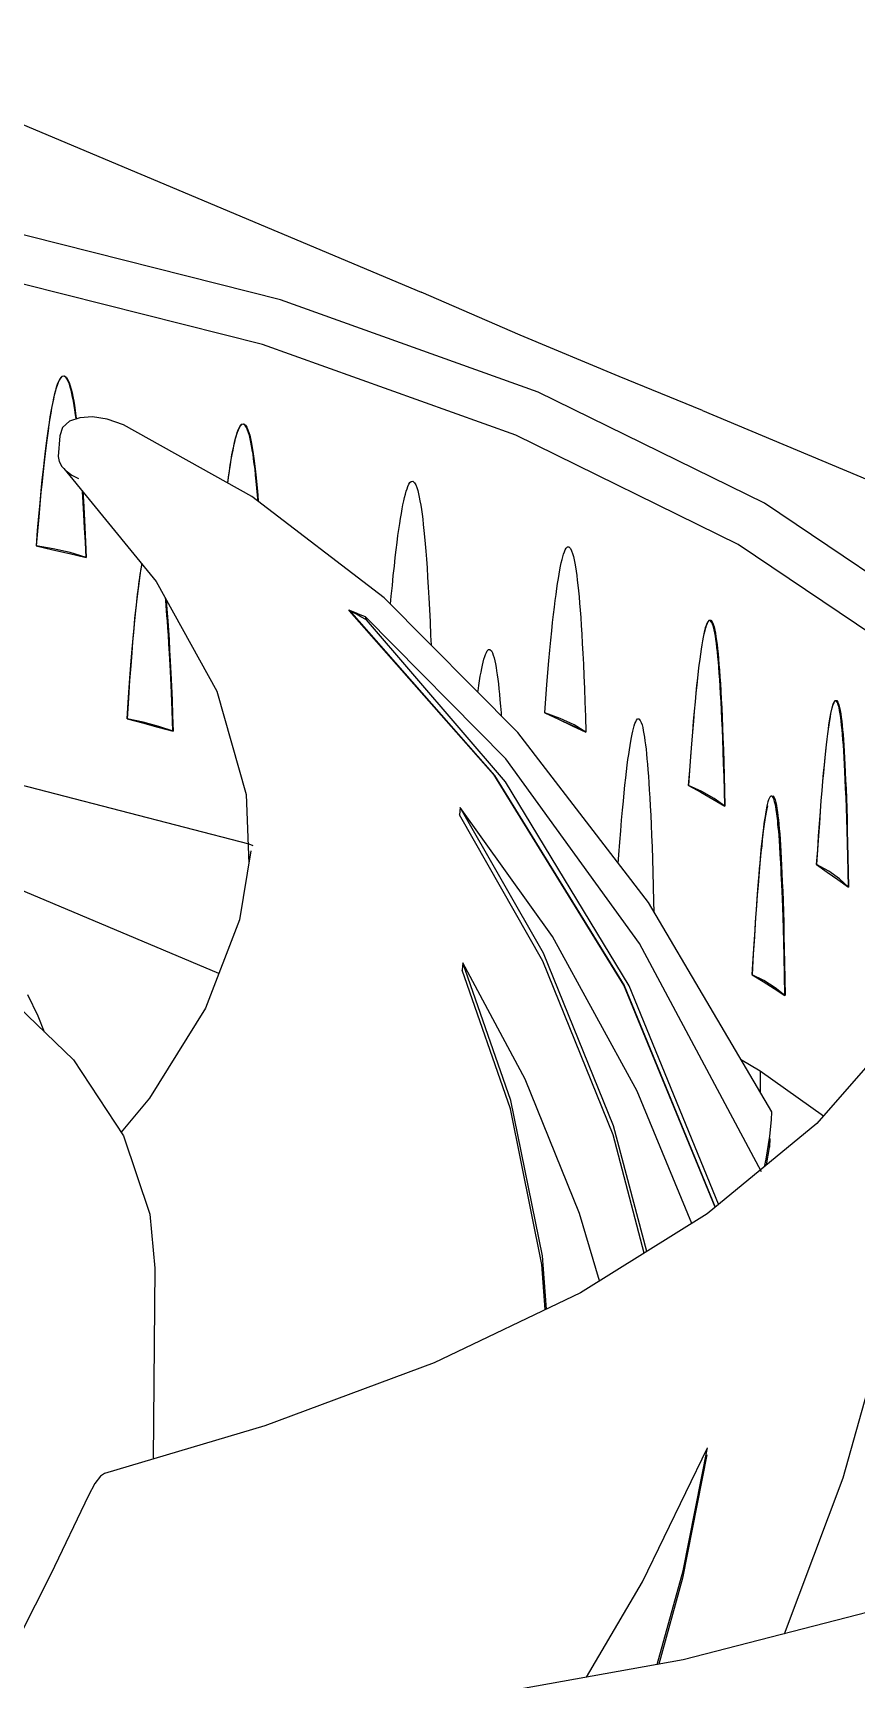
# Model space of a CAD drawing. Header units: millimetres. Extents: x 0 to 841, y 0 to 594.
# Drawn here: x 598.91 to 610.86, y 349.99 to 373.87 of the extents above; entities that cross this region are included whole.
import ezdxf

# ---------------------------------------------------------------- set-up
doc = ezdxf.new("R2010")
doc.units = ezdxf.units.MM
doc.header["$LTSCALE"] = 46.255
doc.layers.add('ASSEM_MEM', color=7, linetype='CONTINUOUS')

msp = doc.modelspace()

# ---------------------------------------------------------------- linework, layer by layer
at = {"layer": 'ASSEM_MEM', "color": 7, "linetype": 'CONTINUOUS'}
for p, q in [((595.595, 373.868), (604.542, 370.109)), ((599.3, 368.841), (599.318, 368.869)), ((599.318, 368.869), (599.34, 368.889)), ((599.361, 368.89), (599.332, 368.883)), ((599.34, 368.889), (599.369, 368.893)), ((601.923, 368.171), (601.944, 368.191)), ((601.944, 368.191), (601.97, 368.196)), ((608.628, 368.392), (617.574, 364.633)), ((599.299, 368.026), (599.278, 367.722)), ((602.085, 367.144), (600.225, 368.181)), ((604.009, 365.673), (602.085, 367.144)), ((605.945, 363.723), (604.009, 365.673)), ((603.583, 365.46), (603.497, 365.494)), ((603.497, 365.494), (603.507, 365.484)), ((603.589, 365.446), (603.498, 365.494)), ((603.498, 365.494), (605.609, 363.099)), ((603.506, 365.483), (603.516, 365.473)), ((605.6, 363.111), (603.506, 365.483)), ((603.583, 365.46), (603.507, 365.491)), ((603.507, 365.491), (603.589, 365.446)), ((603.66, 365.428), (603.583, 365.46)), ((603.67, 365.4), (603.589, 365.446)), ((603.736, 365.396), (603.66, 365.428)), ((603.751, 365.354), (603.67, 365.4)), ((603.751, 365.354), (603.736, 365.396)), ((605.772, 363.337), (603.736, 365.396)), ((605.766, 363.006), (603.751, 365.354)), ((606.448, 363.954), (606.337, 364.004)), ((607.841, 361.253), (605.945, 363.723)), ((607.484, 360.058), (605.6, 363.111)), ((602.003, 362.823), (602.043, 361.82)), ((608.778, 362.754), (608.951, 362.652)), ((608.951, 362.652), (608.796, 362.765)), ((605.108, 362.631), (605.101, 362.525)), ((606.449, 360.762), (605.108, 362.631)), ((606.317, 360.522), (605.108, 362.631)), ((609.567, 362.675), (609.556, 362.627)), ((601.61, 360.226), (598.078, 361.71)), ((610.592, 361.587), (610.743, 361.477)), ((610.743, 361.477), (610.613, 361.597)), ((609.633, 358.217), (607.841, 361.253)), ((605.149, 360.382), (605.141, 360.275)), ((605.847, 358.382), (605.149, 360.382)), ((606.053, 358.692), (605.149, 360.382)), ((609.815, 360.205), (609.81, 360.461)), ((609.518, 360.122), (609.345, 360.207)), ((609.681, 360.019), (609.518, 360.122)), ((609.821, 359.904), (609.815, 360.205)), ((608.811, 356.835), (607.484, 360.058)), ((609.666, 360.006), (609.822, 359.904)), ((609.822, 359.904), (609.681, 360.019)), ((609.18, 358.984), (609.465, 358.813)), ((609.465, 358.813), (609.462, 358.506)), ((609.465, 358.813), (610.382, 358.161)), ((609.626, 358.101), (609.633, 358.217)), ((609.556, 357.45), (609.598, 357.701)), ((609.606, 357.83), (609.599, 357.708)), ((609.599, 357.701), (609.608, 357.83)), ((609.524, 357.423), (609.55, 357.532)), ((600.679, 355.949), (600.653, 353.182)), ((610.668, 352.908), (611.286, 355.115)), ((607.755, 351.4), (608.698, 353.347)), ((608.346, 351.562), (608.698, 353.347)), ((609.816, 350.649), (610.668, 352.908)), ((607.971, 350.203), (608.346, 351.562)), ((606.941, 350.018), (607.755, 351.4))]:
    msp.add_line(p, q, dxfattribs=at)
for points in [[(616.811, 357.295), (616.68, 358.739), (615.893, 360.996), (614.411, 363.167), (612.271, 365.201), (609.526, 367.046), (606.243, 368.658), (602.504, 369.997), (598.4, 371.029), (594.032, 371.73), (589.508, 372.082), (584.939, 372.077), (580.439, 371.714), (576.117, 371.002), (572.079, 369.96), (568.427, 368.612), (565.249, 366.993)], [(616.3, 356.866), (616.172, 358.286), (615.398, 360.503), (613.942, 362.637), (611.839, 364.635), (609.142, 366.448), (605.916, 368.032), (602.242, 369.347), (598.209, 370.362), (593.917, 371.05), (589.472, 371.396), (584.983, 371.391), (580.561, 371.034), (576.314, 370.335), (572.347, 369.311), (568.758, 367.987), (565.636, 366.396)], [(608.628, 368.392), (607.415, 368.883), (605.982, 369.482), (604.542, 370.109)], [(599.248, 368.713), (599.235, 368.665), (599.221, 368.613), (599.208, 368.556), (599.195, 368.494), (599.182, 368.426), (599.169, 368.353), (599.156, 368.274), (599.143, 368.188), (599.13, 368.095), (599.116, 367.995), (599.102, 367.886), (599.088, 367.769), (599.073, 367.643), (599.058, 367.506), (599.043, 367.359), (599.027, 367.2), (599.011, 367.028), (598.994, 366.843), (598.977, 366.643), (598.957, 366.427)], [(598.962, 366.427), (598.979, 366.653), (598.997, 366.859), (599.014, 367.049), (599.031, 367.225), (599.047, 367.386), (599.063, 367.535), (599.078, 367.672), (599.093, 367.799), (599.107, 367.916), (599.122, 368.024), (599.136, 368.123), (599.149, 368.215), (599.163, 368.3), (599.176, 368.378), (599.189, 368.449), (599.202, 368.515), (599.215, 368.576), (599.228, 368.632), (599.242, 368.682), (599.255, 368.729)], [(599.293, 368.83), (599.277, 368.796), (599.262, 368.756), (599.248, 368.713)], [(599.255, 368.729), (599.269, 368.771), (599.284, 368.808), (599.3, 368.841)], [(599.332, 368.883), (599.311, 368.86), (599.293, 368.83)], [(599.452, 368.732), (599.439, 368.773), (599.424, 368.811), (599.408, 368.846), (599.387, 368.874), (599.361, 368.89)], [(599.369, 368.893), (599.397, 368.871), (599.419, 368.836), (599.436, 368.796), (599.451, 368.751)], [(599.451, 368.751), (599.465, 368.702), (599.478, 368.649), (599.49, 368.592), (599.502, 368.529), (599.513, 368.462), (599.524, 368.389), (599.535, 368.31), (599.541, 368.269)], [(599.537, 368.268), (599.529, 368.327), (599.519, 368.399), (599.508, 368.466), (599.498, 368.527), (599.487, 368.585), (599.476, 368.638), (599.464, 368.687), (599.452, 368.732)], [(599.59, 368.287), (599.44, 368.235), (599.339, 368.143), (599.299, 368.026)], [(600.225, 368.181), (599.989, 368.264), (599.776, 368.297), (599.59, 368.287)], [(601.966, 368.191), (601.94, 368.188), (601.919, 368.168), (601.902, 368.141), (601.887, 368.108)], [(602.051, 368.027), (602.039, 368.069), (602.025, 368.108), (602.01, 368.143), (601.991, 368.173), (601.966, 368.191)], [(601.97, 368.196), (601.995, 368.178), (602.014, 368.148), (602.03, 368.113), (602.043, 368.074), (602.056, 368.032)], [(601.86, 368.03), (601.847, 367.984), (601.834, 367.933), (601.822, 367.878), (601.809, 367.818), (601.797, 367.752), (601.784, 367.68), (601.772, 367.602), (601.759, 367.518), (601.746, 367.426), (601.734, 367.34)], [(601.737, 367.339), (601.748, 367.421), (601.761, 367.513), (601.774, 367.598), (601.787, 367.676), (601.799, 367.748), (601.812, 367.815), (601.825, 367.876), (601.837, 367.931), (601.85, 367.983), (601.863, 368.029)], [(601.887, 368.108), (601.873, 368.071), (601.86, 368.03)], [(601.863, 368.029), (601.876, 368.071), (601.89, 368.109), (601.906, 368.143), (601.923, 368.171)], [(602.177, 367.074), (602.17, 367.161), (602.161, 367.266), (602.151, 367.364), (602.142, 367.455), (602.133, 367.539), (602.123, 367.617), (602.113, 367.69), (602.104, 367.757), (602.094, 367.82), (602.084, 367.877), (602.073, 367.931), (602.062, 367.981), (602.051, 368.027)], [(602.056, 368.032), (602.067, 367.986), (602.078, 367.936), (602.088, 367.882), (602.098, 367.824), (602.108, 367.762), (602.118, 367.694), (602.127, 367.621), (602.137, 367.543), (602.146, 367.458), (602.155, 367.367), (602.165, 367.27), (602.174, 367.164), (602.181, 367.071)], [(599.278, 367.722), (599.289, 367.653), (599.33, 367.581), (599.357, 367.549)], [(599.357, 367.549), (600.7, 365.911), (601.58, 364.32), (602.003, 362.823)], [(599.357, 367.549), (599.394, 367.514), (599.476, 367.455), (599.572, 367.406)], [(604.1, 365.581), (604.111, 365.699), (604.126, 365.855), (604.14, 366), (604.155, 366.133), (604.168, 366.257), (604.182, 366.372), (604.195, 366.478), (604.208, 366.576), (604.221, 366.666), (604.233, 366.75), (604.245, 366.827), (604.257, 366.898), (604.268, 366.964), (604.28, 367.024), (604.291, 367.079), (604.303, 367.13), (604.315, 367.177), (604.326, 367.219), (604.339, 367.257), (604.351, 367.291), (604.365, 367.321), (604.38, 367.346), (604.399, 367.363), (604.422, 367.365)], [(604.422, 367.365), (604.447, 367.344), (604.466, 367.311), (604.481, 367.272), (604.494, 367.23), (604.506, 367.184), (604.517, 367.133), (604.527, 367.079), (604.538, 367.02), (604.547, 366.957), (604.557, 366.889), (604.566, 366.815), (604.575, 366.736), (604.585, 366.65), (604.594, 366.558), (604.603, 366.458), (604.612, 366.351), (604.621, 366.235), (604.629, 366.11), (604.638, 365.976), (604.647, 365.831), (604.656, 365.675), (604.665, 365.507), (604.673, 365.325), (604.682, 365.13), (604.688, 364.99)], [(599.681, 366.258), (599.672, 366.481), (599.661, 366.688), (599.651, 366.879), (599.641, 367.056), (599.631, 367.216)], [(599.633, 367.213), (599.642, 367.08), (599.652, 366.897), (599.662, 366.7), (599.673, 366.487), (599.685, 366.257)], [(598.958, 366.427), (599.2, 366.372), (599.441, 366.316), (599.681, 366.258)], [(599.681, 366.258), (599.449, 366.33), (599.206, 366.387), (598.958, 366.427)], [(606.337, 364.004), (606.353, 364.216), (606.368, 364.412), (606.383, 364.593), (606.398, 364.761), (606.412, 364.917), (606.426, 365.061), (606.439, 365.194), (606.452, 365.317), (606.465, 365.431), (606.477, 365.537), (606.49, 365.634), (606.501, 365.724), (606.513, 365.807), (606.524, 365.883), (606.535, 365.954), (606.546, 366.019), (606.557, 366.079), (606.568, 366.134), (606.578, 366.184), (606.589, 366.23), (606.6, 366.271), (606.611, 366.309), (606.623, 366.342), (606.636, 366.371), (606.65, 366.395), (606.667, 366.412), (606.689, 366.413)], [(606.689, 366.413), (606.711, 366.391), (606.728, 366.357), (606.742, 366.317), (606.754, 366.274), (606.765, 366.227), (606.775, 366.176), (606.784, 366.122), (606.793, 366.062), (606.802, 365.999), (606.81, 365.93), (606.819, 365.856), (606.827, 365.776), (606.835, 365.69), (606.843, 365.597), (606.851, 365.497), (606.859, 365.389), (606.867, 365.273), (606.875, 365.148), (606.882, 365.013), (606.89, 364.867), (606.898, 364.711), (606.905, 364.542), (606.913, 364.36), (606.92, 364.164), (606.927, 363.953), (606.934, 363.725)], [(600.49, 366.168), (600.487, 366.153), (600.476, 366.088), (600.464, 366.011), (600.451, 365.919), (600.436, 365.807), (600.422, 365.693), (600.415, 365.632), (600.408, 365.563), (600.399, 365.484), (600.39, 365.394), (600.38, 365.29), (600.369, 365.171), (600.357, 365.034), (600.344, 364.875), (600.33, 364.69), (600.314, 364.474), (600.297, 364.219), (600.278, 363.917)], [(600.278, 363.918), (600.293, 364.155), (600.308, 364.372), (600.323, 364.574), (600.337, 364.759), (600.351, 364.931), (600.365, 365.09), (600.378, 365.237), (600.391, 365.372), (600.404, 365.497), (600.417, 365.613), (600.429, 365.72), (600.441, 365.818), (600.454, 365.909), (600.466, 365.993), (600.477, 366.07), (600.489, 366.141), (600.493, 366.163)], [(600.943, 363.738), (600.931, 364.039), (600.92, 364.294), (600.91, 364.514), (600.901, 364.702), (600.892, 364.865), (600.883, 365.007), (600.876, 365.131), (600.869, 365.239), (600.862, 365.334), (600.856, 365.417), (600.85, 365.491), (600.845, 365.556), (600.837, 365.642), (600.835, 365.668)], [(600.843, 365.652), (600.851, 365.568), (600.859, 365.457), (600.868, 365.336), (600.877, 365.207), (600.886, 365.067), (600.894, 364.917), (600.903, 364.755), (600.912, 364.581), (600.92, 364.393), (600.929, 364.191), (600.937, 363.974), (600.945, 363.74)], [(608.74, 365.345), (608.719, 365.345), (608.703, 365.328), (608.69, 365.303), (608.678, 365.273), (608.667, 365.237), (608.657, 365.198)], [(608.663, 365.199), (608.673, 365.239), (608.685, 365.275), (608.697, 365.305), (608.71, 365.331)], [(608.71, 365.331), (608.726, 365.348), (608.747, 365.348)], [(608.804, 365.168), (608.795, 365.212), (608.785, 365.253), (608.773, 365.291), (608.759, 365.323), (608.74, 365.345)], [(608.747, 365.348), (608.767, 365.325), (608.782, 365.29), (608.794, 365.251), (608.804, 365.207)], [(608.657, 365.198), (608.646, 365.153), (608.636, 365.105), (608.626, 365.051), (608.616, 364.992), (608.606, 364.928), (608.596, 364.858), (608.586, 364.782), (608.575, 364.699), (608.565, 364.61), (608.554, 364.512), (608.542, 364.406), (608.531, 364.291), (608.519, 364.167), (608.507, 364.032), (608.494, 363.886), (608.481, 363.727), (608.468, 363.556), (608.454, 363.371), (608.439, 363.17), (608.424, 362.954)], [(608.425, 362.954), (608.441, 363.17), (608.456, 363.37), (608.47, 363.555), (608.484, 363.726), (608.497, 363.883), (608.51, 364.029), (608.523, 364.164), (608.535, 364.289), (608.546, 364.404), (608.558, 364.51), (608.569, 364.608), (608.58, 364.698), (608.591, 364.781), (608.601, 364.857), (608.612, 364.928), (608.622, 364.992), (608.632, 365.051), (608.642, 365.105), (608.652, 365.154), (608.663, 365.199)], [(608.804, 365.207), (608.813, 365.16), (608.822, 365.11), (608.83, 365.055), (608.838, 364.996), (608.845, 364.932), (608.852, 364.863), (608.859, 364.789), (608.866, 364.709), (608.873, 364.623), (608.88, 364.53), (608.886, 364.43), (608.893, 364.322), (608.899, 364.206), (608.906, 364.08), (608.912, 363.945), (608.918, 363.799), (608.924, 363.642), (608.93, 363.473), (608.935, 363.291), (608.941, 363.094), (608.946, 362.882), (608.951, 362.653)], [(608.951, 362.653), (608.945, 362.874), (608.939, 363.08), (608.933, 363.271), (608.928, 363.449), (608.921, 363.614), (608.915, 363.768), (608.909, 363.911), (608.903, 364.043), (608.896, 364.167), (608.89, 364.282), (608.884, 364.389), (608.877, 364.488), (608.87, 364.58), (608.864, 364.666), (608.857, 364.746), (608.85, 364.82), (608.843, 364.889), (608.836, 364.953), (608.828, 365.013), (608.821, 365.068), (608.813, 365.12), (608.804, 365.168)], [(605.366, 364.306), (605.369, 364.327), (605.381, 364.403), (605.391, 364.472), (605.402, 364.536), (605.413, 364.595), (605.423, 364.649), (605.434, 364.698), (605.444, 364.743), (605.455, 364.784), (605.466, 364.821), (605.477, 364.854), (605.49, 364.883), (605.504, 364.907), (605.52, 364.924), (605.542, 364.926)], [(605.542, 364.926), (605.563, 364.906), (605.579, 364.876), (605.591, 364.841), (605.602, 364.802), (605.612, 364.76), (605.622, 364.715), (605.631, 364.665), (605.639, 364.613), (605.648, 364.555), (605.656, 364.494), (605.664, 364.427), (605.672, 364.355), (605.68, 364.278), (605.688, 364.195), (605.695, 364.105), (605.703, 364.008), (605.707, 363.963)], [(610.567, 364.181), (610.549, 364.182), (610.535, 364.166), (610.523, 364.141), (610.513, 364.111), (610.503, 364.076), (610.494, 364.037)], [(610.5, 364.038), (610.51, 364.078), (610.52, 364.113), (610.53, 364.143), (610.542, 364.168)], [(610.542, 364.168), (610.557, 364.184), (610.575, 364.184)], [(610.617, 364.038), (610.608, 364.081), (610.597, 364.121), (610.584, 364.157), (610.567, 364.181)], [(610.575, 364.184), (610.592, 364.159), (610.605, 364.123), (610.615, 364.083), (610.624, 364.039)], [(600.276, 363.918), (600.501, 363.859), (600.723, 363.799), (600.944, 363.738)], [(600.944, 363.738), (600.739, 363.81), (600.508, 363.872), (600.276, 363.918)], [(606.337, 364.004), (606.538, 363.912), (606.737, 363.819), (606.934, 363.726)], [(606.934, 363.726), (606.762, 363.832), (606.56, 363.926), (606.337, 364.004)], [(606.934, 363.725), (606.826, 363.777), (606.702, 363.836), (606.573, 363.896), (606.448, 363.954)], [(607.404, 361.821), (607.413, 361.947), (607.427, 362.128), (607.44, 362.295), (607.453, 362.449), (607.466, 362.592), (607.478, 362.724), (607.49, 362.846), (607.502, 362.958), (607.513, 363.062), (607.524, 363.157), (607.535, 363.246), (607.545, 363.327), (607.556, 363.402), (607.566, 363.471), (607.576, 363.534), (607.586, 363.593), (607.595, 363.646), (607.605, 363.695), (607.615, 363.74), (607.625, 363.78), (607.635, 363.816), (607.645, 363.849), (607.657, 363.877), (607.669, 363.9), (607.685, 363.917), (607.704, 363.918)], [(607.704, 363.918), (607.723, 363.897), (607.738, 363.866), (607.749, 363.83), (607.759, 363.791), (607.768, 363.748), (607.776, 363.702), (607.784, 363.653), (607.792, 363.599), (607.799, 363.542), (607.807, 363.48), (607.814, 363.413), (607.821, 363.341), (607.828, 363.263), (607.835, 363.179), (607.841, 363.089), (607.848, 362.992), (607.855, 362.887), (607.862, 362.774), (607.868, 362.652), (607.875, 362.521), (607.881, 362.379), (607.888, 362.227), (607.894, 362.062), (607.9, 361.885), (607.906, 361.694), (607.911, 361.488), (607.917, 361.267), (607.92, 361.119)], [(610.494, 364.037), (610.484, 363.994), (610.475, 363.945), (610.466, 363.892), (610.457, 363.834), (610.448, 363.77), (610.439, 363.701), (610.43, 363.625), (610.42, 363.543), (610.411, 363.454), (610.401, 363.356), (610.391, 363.251), (610.38, 363.137), (610.369, 363.013), (610.358, 362.878), (610.346, 362.733), (610.334, 362.575), (610.322, 362.404), (610.309, 362.22), (610.296, 362.02), (610.281, 361.804)], [(610.283, 361.804), (610.298, 362.019), (610.312, 362.219), (610.325, 362.403), (610.338, 362.573), (610.35, 362.731), (610.362, 362.876), (610.373, 363.01), (610.384, 363.134), (610.395, 363.249), (610.406, 363.354), (610.416, 363.452), (610.426, 363.541), (610.435, 363.624), (610.445, 363.7), (610.454, 363.77), (610.464, 363.834), (610.473, 363.892), (610.482, 363.946), (610.491, 363.994), (610.5, 364.038)], [(610.743, 361.477), (610.739, 361.706), (610.734, 361.919), (610.73, 362.116), (610.725, 362.299), (610.72, 362.469), (610.715, 362.626), (610.71, 362.772), (610.704, 362.907), (610.699, 363.033), (610.693, 363.149), (610.688, 363.257), (610.682, 363.358), (610.676, 363.451), (610.671, 363.537), (610.665, 363.617), (610.658, 363.692), (610.652, 363.761), (610.646, 363.825), (610.639, 363.884), (610.632, 363.939), (610.625, 363.99), (610.617, 364.038)], [(610.624, 364.039), (610.632, 363.991), (610.64, 363.94), (610.647, 363.884), (610.653, 363.824), (610.66, 363.76), (610.666, 363.69), (610.672, 363.616), (610.677, 363.535), (610.683, 363.449), (610.688, 363.355), (610.694, 363.255), (610.699, 363.146), (610.704, 363.03), (610.709, 362.904), (610.714, 362.769), (610.719, 362.623), (610.724, 362.466), (610.728, 362.296), (610.732, 362.114), (610.737, 361.917), (610.74, 361.706), (610.744, 361.477)], [(609.482, 357.35), (607.714, 360.662), (605.772, 363.337)], [(577.917, 360.813), (579.491, 361.604), (581.281, 362.232), (583.232, 362.69), (585.292, 362.97), (587.411, 363.069), (589.534, 362.987), (591.61, 362.726), (593.587, 362.289), (595.416, 361.683), (597.045, 360.917), (598.424, 360.004), (599.498, 358.972), (600.226, 357.868), (600.609, 356.733), (600.679, 355.951)], [(598.303, 363.071), (602.044, 362.104), (602.102, 362.083)], [(605.609, 363.099), (607.488, 360.049), (608.811, 356.836)], [(608.861, 356.877), (607.561, 360.045), (605.766, 363.006)], [(608.424, 362.954), (608.602, 362.854), (608.778, 362.754)], [(608.796, 362.765), (608.619, 362.866), (608.424, 362.954)], [(609.636, 362.798), (609.618, 362.798), (609.604, 362.782), (609.595, 362.765), (609.586, 362.742), (609.577, 362.713), (609.567, 362.675)], [(609.689, 362.645), (609.681, 362.684), (609.673, 362.717), (609.666, 362.743), (609.652, 362.776), (609.636, 362.798)], [(609.648, 362.802), (609.666, 362.779), (609.679, 362.744), (609.69, 362.705), (609.699, 362.662), (609.707, 362.616)], [(607.779, 356.17), (607.328, 357.886), (606.311, 360.402), (605.101, 362.525)], [(609.556, 362.627), (609.551, 362.599), (609.545, 362.571), (609.54, 362.538), (609.534, 362.5), (609.527, 362.455), (609.519, 362.403), (609.511, 362.341), (609.502, 362.266), (609.492, 362.176), (609.48, 362.067), (609.469, 361.954), (609.464, 361.895), (609.457, 361.827), (609.451, 361.749), (609.443, 361.661), (609.435, 361.559), (609.426, 361.443), (609.416, 361.308), (609.405, 361.151), (609.393, 360.969), (609.379, 360.756), (609.364, 360.504), (609.346, 360.207)], [(609.349, 360.209), (609.363, 360.44), (609.376, 360.655), (609.389, 360.853), (609.402, 361.036), (609.414, 361.205), (609.426, 361.361), (609.437, 361.505), (609.448, 361.638), (609.459, 361.761), (609.47, 361.875), (609.48, 361.979), (609.49, 362.076), (609.499, 362.164), (609.509, 362.246), (609.518, 362.321), (609.527, 362.39), (609.536, 362.453), (609.545, 362.511), (609.554, 362.564), (609.564, 362.612), (609.573, 362.656)], [(609.81, 360.461), (609.805, 360.682), (609.8, 360.872), (609.795, 361.037), (609.79, 361.181), (609.786, 361.306), (609.781, 361.416), (609.777, 361.512), (609.774, 361.597), (609.77, 361.672), (609.767, 361.738), (609.763, 361.828), (609.755, 361.955), (609.749, 362.061), (609.743, 362.15), (609.737, 362.226), (609.732, 362.29), (609.727, 362.345), (609.722, 362.393), (609.718, 362.435), (609.714, 362.471), (609.71, 362.503), (609.705, 362.542), (609.697, 362.599), (609.689, 362.645)], [(609.707, 362.616), (609.714, 362.566), (609.721, 362.512), (609.728, 362.454), (609.735, 362.391), (609.741, 362.323), (609.747, 362.251), (609.753, 362.172), (609.758, 362.087), (609.764, 361.996), (609.769, 361.898), (609.775, 361.792), (609.78, 361.677), (609.785, 361.554), (609.79, 361.421), (609.795, 361.278), (609.8, 361.123), (609.805, 360.956), (609.809, 360.776), (609.813, 360.583)], [(602.073, 362.003), (601.909, 361.003), (601.417, 359.722), (600.603, 358.419), (600.19, 357.923)], [(610.282, 361.804), (610.438, 361.696), (610.592, 361.587)], [(610.613, 361.597), (610.458, 361.707), (610.282, 361.804)], [(612.682, 361.378), (611.637, 359.593), (610.286, 358.051)], [(608.47, 356.6), (607.678, 358.518), (606.449, 360.762)], [(609.813, 360.583), (609.817, 360.374), (609.821, 360.148), (609.825, 359.905)], [(607.817, 356.193), (607.334, 358.017), (606.317, 360.522)], [(606.344, 355.35), (606.296, 356.002), (605.841, 358.26), (605.141, 360.275)], [(609.345, 360.207), (609.507, 360.107), (609.666, 360.006)], [(599.08, 359.373), (598.988, 359.604), (598.836, 359.917)], [(607.13, 355.766), (606.842, 356.745), (606.053, 358.692)], [(606.361, 355.358), (606.305, 356.128), (605.847, 358.382)], [(610.286, 358.051), (608.695, 356.74), (606.856, 355.595), (604.734, 354.578), (602.274, 353.663), (599.951, 352.973)], [(609.55, 357.532), (609.604, 357.867), (609.626, 358.101)], [(608.689, 353.243), (608.338, 351.456), (607.994, 350.207)], [(599.951, 352.973), (599.89, 352.933), (599.809, 352.829), (599.716, 352.655)], [(599.716, 352.655), (599.17, 351.51), (598.485, 350.155), (598.066, 349.353)], [(614.268, 352.031), (611.352, 351.044), (608.345, 350.271), (605.463, 349.751), (602.63, 349.44), (599.782, 349.318), (596.851, 349.378), (594.311, 349.567)]]:
    msp.add_lwpolyline(points, dxfattribs=at)

doc.saveas('drawing.dxf')
